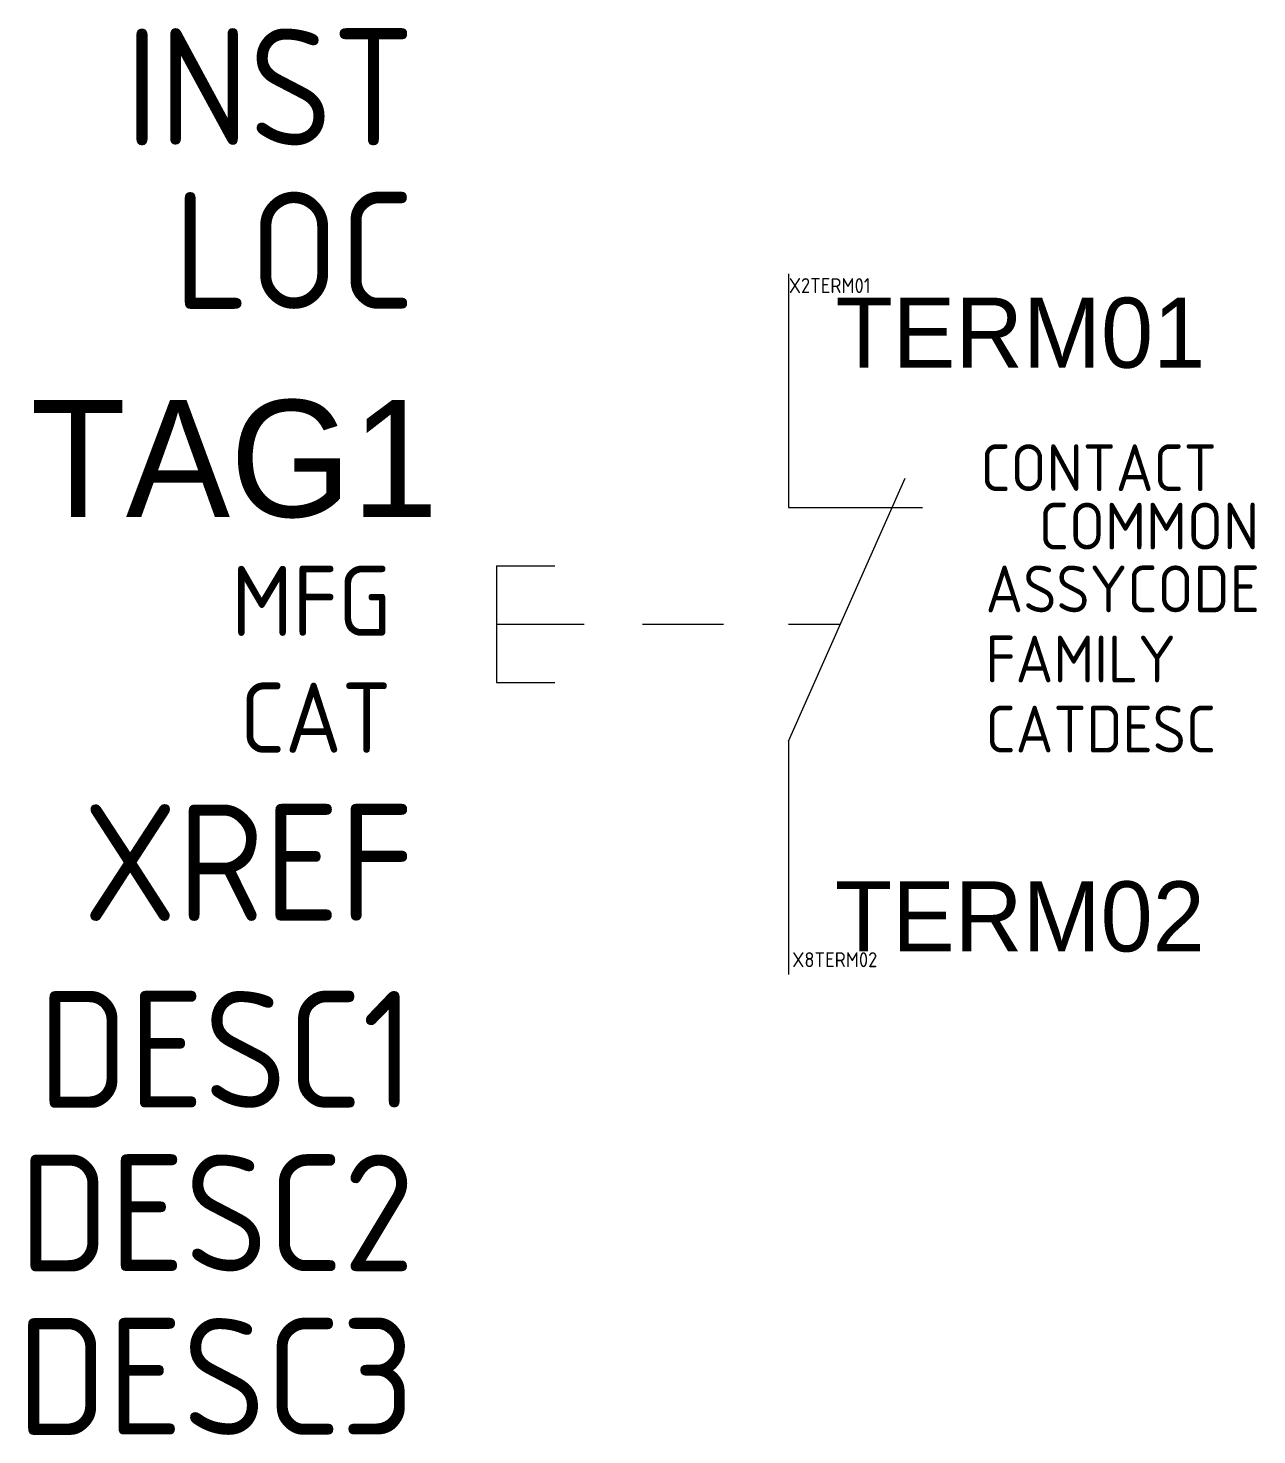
# Model space of a CAD drawing. Extents: x -16.3 to 10, y -17.3 to 12.8.
import ezdxf
from ezdxf.enums import TextEntityAlignment as Align

# ---------------------------------------------------------------- set-up
doc = ezdxf.new("R2010")
doc.units = 0
doc.header["$MEASUREMENT"] = 0
doc.styles.add('WD_IEC', font='isocp2.shx', dxfattribs={"width": 0.9, "height": 4})

msp = doc.modelspace()

# ---------------------------------------------------------------- linework, layer by layer
for p, q in [((0, 7.5), (0, 2.5)), ((0, -2.5), (2.5, 3.125)), ((0, 2.5), (2.868, 2.5)), ((-6.25, 1.25), (-6.25, -1.25)), ((-6.25, 1.25), (-5, 1.25)), ((-6.25, 0), (-4.375, 0)), ((-3.125, 0), (-1.389, 0)), ((0, 0), (1.111, 0)), ((-6.25, -1.25), (-5, -1.25)), ((0, -2.5), (0, -7.5))]:
    msp.add_line(p, q)

# ---------------------------------------------------------------- texts
at = {"style": 'WD_IEC', "flags": 1}
for tag, text, height, p in [('INST', '', 2.5, (-8, 10.25)), ('LOC', '', 2.5, (-8, 6.75)), ('MFG', 'ACKO', 1.5, (-8.5, -0.25)), ('CAT', 'XB2-BA', 1.5, (-8.5, -2.75)), ('DESC1', '', 2.5, (-8, -10.35)), ('DESC2', '', 2.5, (-8, -13.85)), ('DESC3', '', 2.5, (-8, -17.35))]:
    msp.add_attdef(tag, text=text, height=height, dxfattribs=at).set_placement(p, align=Align.RIGHT)
for tag, p, s, height in [('X2TERM01', (0.008, 7.088), '', 0.32), ('CONTACT', (4.107, 2.85), 'NC', 1), ('COMMON', (5.357, 1.6), '02', 1), ('ASSYCODE', (4.216, 0.256), '', 1), ('FAMILY', (4.216, -1.244), 'PB_ACKO', 1), ('CATDESC', (4.216, -2.744), '', 1), ('X8TERM02', (0.08, -7.34), '', 0.32)]:
    msp.add_attdef(tag, p, s, height=height, dxfattribs=at)
for tag, p, s in [('TERM01', (1.006, 5.49), '1'), ('TERM02', (0.996, -7.004), '2')]:
    msp.add_attdef(tag, p, s, height=1.5)
msp.add_attdef('TAG1', text='S', height=2.5).set_placement((-7.492, 2.297), align=Align.RIGHT)
at = {"lineweight": 15, "style": 'WD_IEC', "flags": 1}
msp.add_attdef('XREF', text='', height=2.5, dxfattribs=at).set_placement((-8, -6.35), align=Align.RIGHT)

doc.saveas('drawing.dxf')
